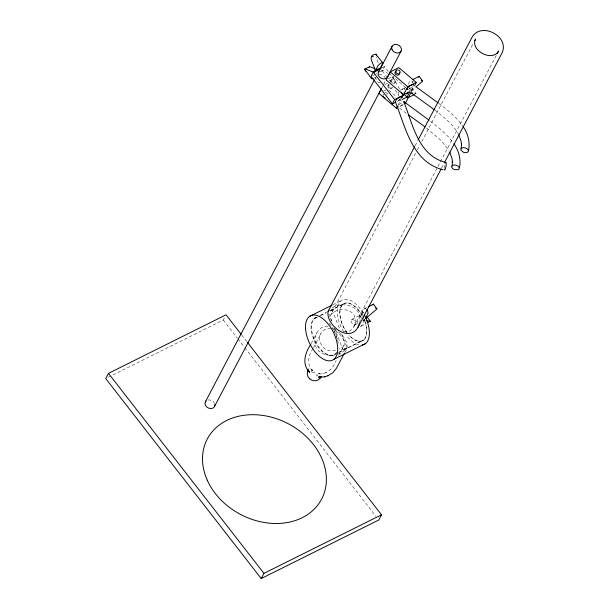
<?xml version="1.0" encoding="UTF-8"?>
<svg xmlns="http://www.w3.org/2000/svg" width="609" height="609" viewBox="0 0 609 609"><rect width="100%" height="100%" fill="white"/><g stroke="black" fill="none" stroke-linecap="round" stroke-linejoin="round"><path stroke-width="0.46" stroke-dasharray="3.04 2.28" d="M308.321 369.633L308.337 368.719M359.66 322.854C363.916 306.639 342.228 299.841 331.197 308.542M444.106 168.35L444.753 164.506M415.582 153.285L330.862 314.655L330.352 316.604L331.722 321.263M338.749 355.466L344.024 345.417C345.722 338.886 339.38 333.488 334.508 330.116M344.717 352.581C352.2 343.004 340.675 332.491 332.803 327.954M363.954 312.113L360.977 315.036L361.03 315.706L362.545 316.071M362.964 320.045A3.144 1.66 63.5 0 0 364.654 319.763L364.707 320.433L365.583 320.737M327.863 326.218C316.474 325.381 311.283 341.55 317.571 349.794C325.046 358.016 339.944 356.432 346.871 348.485M330.877 328.502C311.656 328.076 319.443 356.836 336.724 349.772M344.016 331.562C353.357 333.801 358.473 320.54 353.205 313.894C347.549 307.614 336.153 308.458 330.862 314.655M331.014 310.453L332.24 310.247L329.241 311.739M347.191 347.96L342.966 349.665L344.846 348.455L347.191 347.96L341.284 333.054M108.265 377.298L223.29 320.014L224.85 317.038M374.87 79.025L375.753 77.343M379.849 72.014L382.254 70.819L384.492 66.556L388.854 72.166M383.076 85.443L385.284 81.241A5.123 4.065 27.7 0 1 383.739 82.725M381.904 87.848L382.741 86.25M388.009 85.648L388.352 85.001M390.582 80.738L390.925 80.091M405.739 87.719L393.018 76.43L390.438 81.347L388.253 78.538M387.948 88.358L394.046 76.749M394.777 82.923L395.119 82.276M408.243 84.225L409.811 81.233A3.144 1.66 63.5 0 1 413.344 83.311M398.088 105.052L400.608 100.249M411.136 90.452L413.488 85.96M411.486 91.556L414.105 86.577M311.268 343.491L316.863 332.834M415.087 145.757L417.736 140.702M313.102 348.485C308.306 354.948 306.403 364.837 312.623 371.026L311.785 369.183L312.09 370.653L311.306 373.157C311.975 370.66 318.454 374.033 316.802 376.027L319.162 373.446L318.431 373.956L319.824 373.37L317.837 373.743C326.485 375.334 333.511 368.11 336.115 360.49M313.544 347.648L321.012 333.412M417.348 149.928L419.997 144.881M421.763 141.524L473.383 43.193M353.875 326.652L496.396 55.191M441.555 168.137L444.205 163.083M364.654 319.763L361.518 325.746A3.144 1.66 63.5 0 1 359.828 326.036M344.024 345.417L342.684 347.039L339.038 349.026M411.151 91.251L412.377 88.686L408.944 88.29M411.387 90.733L414.493 88.061M400.6 98.985L396.748 101.596M398.994 104.603L402.846 102M412.263 86.79L409.035 89.188M403.181 104.093L398.583 106.956M412.072 82.329L413.351 81.309M382.087 67.751L384.492 66.556M372.647 75.6L375.045 74.405M388.39 78.736L393.018 76.43M384.705 84.681L387.781 83.144M383.624 91.122L385.961 89.965M400.22 90.223L403.082 88.792M397.403 101.368L400.95 99.602L400.037 98.011M399.953 106.484L403.287 104.824M332.773 304.827L341.116 300.671M314.343 318.393L319.405 315.873M320.25 315.447L326.165 312.508M330.39 310.4L343.057 304.089M314.731 318.431L317.236 317.182M320.585 315.515L326.439 312.6M330.618 310.521L343.164 304.272M364.418 308.687L366.862 307.469M351.758 319.413L361.274 314.678M354.849 324.856L358.023 323.28M362.781 320.913L364.365 320.121M361.221 326.104L366.116 323.668M337.523 352.908L335.011 354.164A20.622 10.893 63.5 0 1 314.861 340.629A20.622 10.893 63.5 0 1 317.342 317.304M338.36 352.497L363.444 339.997M339.053 352.383L363.55 340.18M323.257 373.614L323.828 373.416M325.609 372.83L326.31 372.594M414.988 94.189L416.054 93.421L412.377 88.686M414.097 93.032L416.054 93.421M404.726 88.747L403.531 88.594A3.083 1.789 49.1 0 0 402.64 90.292L403.188 91.677A3.281 1.911 49.1 0 0 403.668 92.355M406.256 113.282L398.728 107.473M438.807 103.385C447.585 110.016 456.301 117.057 462.749 126.071M434.796 110.107C443.695 116.936 452.83 124.137 458.463 134.041M430.38 121.183C438.937 127.662 447.379 134.581 453.667 143.374M426.445 127.966L441.19 140.603L448.94 150.621M388.748 90.185L396.588 96.884M399.207 99.069L402.869 102.213M389.402 72.874L392.676 77.084L399.984 89.782M382.254 70.819L387.705 77.838M363.2 315.15A3.144 1.66 63.5 0 0 360.977 315.036L362.028 316.383M363.657 319.078L364.707 320.433M241.75 335.034L246.988 341.778M223.29 320.014L237.266 337.987M237.853 338.733L244.255 346.978M244.841 347.724L375.867 516.249M395.462 90.079L399.573 97.219M409.499 90.528L409.134 89.828A3.319 1.949 47.3 0 0 408.631 89.165M332.24 310.247L339.54 328.662M328.708 313.704L331.494 320.722M334.272 327.733L342.966 349.665M378.174 62.75L376.309 57.025M404.795 90.003L404.589 89.317A3.068 1.797 47.3 0 1 405.48 87.627M358.594 344.763A24.771 13.086 63.5 0 1 346.293 335.49M343.72 331.783A24.771 13.086 63.5 0 1 340.736 300.991A24.771 13.086 63.5 0 1 363.824 314.061M336.769 352.116A20.828 11 63.5 0 1 315.736 343.225A20.828 11 63.5 0 1 316.977 317.251M332.506 328.106A20.828 11 63.5 0 1 333.435 329.652M334.288 331.243A20.828 11 63.5 0 1 335.445 333.724M336.404 336.229A20.828 11 63.5 0 1 337.371 339.586M363.01 316.939A20.828 11 63.5 0 1 364.616 339.137A20.828 11 63.5 0 1 348.493 334.684M347.412 333.367A20.828 11 63.5 0 1 341.992 305.132A20.828 11 63.5 0 1 362.149 315.348M329.081 323.25A20.622 10.893 63.5 0 1 333.184 328.807M333.633 329.576A20.622 10.893 63.5 0 1 337.531 339.411M337.706 340.225A20.622 10.893 63.5 0 1 338.185 343.415M364.388 320.265A20.622 10.893 63.5 0 1 363.999 339.525A20.622 10.893 63.5 0 1 349.094 335.178M346.947 332.567A20.622 10.893 63.5 0 1 342.266 305.109A20.622 10.893 63.5 0 1 362.066 315.416M361.487 318.423A3.144 1.66 63.5 0 1 360.977 315.036M366.344 309.166A3.144 1.66 63.5 0 0 364.121 309.045L357.841 321.019A3.144 1.66 63.5 0 0 357.749 322.907M385.033 92.796A2.367 1.873 27.7 0 1 387.507 93.626A2.367 1.873 27.7 0 1 388.002 95.834M392.242 87.582A2.367 1.873 27.7 0 1 388.846 87.209A2.367 1.873 27.7 0 1 389.06 84.316M380.107 82.969A5.123 4.065 27.7 0 1 375.867 77.518M378.851 74.641A5.123 4.065 27.7 0 1 385.276 77.998M382.97 95.925A2.367 1.873 27.7 0 1 383.837 94.266M386.601 94.715A2.367 1.873 27.7 0 1 387.019 95.149M398.324 91.807A3.121 1.484 72.9 0 0 398.309 93.23A3.205 1.522 72.9 0 0 399.496 96.131M391.229 82.078A2.367 1.873 27.7 0 1 392.341 79.2A2.367 1.873 27.7 0 1 395.287 81.636A2.367 1.873 27.7 0 1 392.158 82.847M392.348 87.369A2.367 1.873 27.7 0 1 389.813 88.632A2.367 1.873 27.7 0 1 387.857 86.12A2.367 1.873 27.7 0 1 390.392 84.849M390.43 81.203A2.367 1.873 27.7 0 1 392.775 79.893A2.367 1.873 27.7 0 1 394.944 82.116A2.367 1.873 27.7 0 1 392.98 83.821M381.089 70.385A5.123 4.065 27.7 0 1 387.514 73.735M409.4 87.886A3.144 1.66 63.5 0 1 410.55 90.787M376.88 73.171A3.144 0.952 -37.9 0 1 376.286 73.423M375.091 77.061A3.144 0.952 -37.9 0 1 374.459 77.579M208.027 400.006A5.123 4.065 27.7 0 1 214.459 403.364M312.09 369.762L312.074 370.675L312.09 369.762M351.264 320.935A3.144 1.66 63.5 0 0 354.453 325.031A3.144 1.66 63.5 0 0 354.194 320.441A3.144 1.66 63.5 0 0 351.264 320.935"/><path stroke-width="0.91" d="M452.129 165.283L452.487 161.385L452.434 162.534L452.068 158.713L449.716 152.075M461.211 147.987L461.569 144.089L461.515 145.239L461.15 141.417L458.798 134.772M459.536 167.521C461.082 159.345 458.874 150.834 454.101 144.082M468.618 150.217C470.163 142.049 467.956 133.531 463.19 126.786M382.833 62.856L375.852 54.399M404.155 102.822L404.3 101.962L403.577 101.741M413.237 85.519L413.382 84.659L412.658 84.445L409.598 85.968L407.109 88.571L406.957 89.432L407.665 89.66M397.875 106.735L398.027 105.875M401.567 97.722L401.719 96.854L401.011 96.633L397.951 98.156L396.413 99.503L395.294 101.634C405.503 127.152 412.065 161.918 442.987 169.766M375.045 68.71L369.747 66.685L364.624 69.198L371.52 78.584M414.638 146.594L328.023 311.587C325.937 325.137 349.163 343.27 358.031 327.231L441.114 168.975M310.841 344.313C305.672 351.774 301.828 362.652 308.184 370.653L307.849 371.635L308.306 370.226C306.449 373.043 307.18 376.963 309.89 378.965M358.031 327.231L359.439 323.47M369.313 66.861L369.039 67.34M241.164 334.288L226.023 314.807L108.455 373.363L105.73 378.562L261.215 578.55L378.783 519.995L381.516 514.795L247.574 342.524M381.287 68.147L373.279 72.136L371.041 76.399L392.394 103.865L395.728 102.198M374.634 72.304A3.144 0.952 -37.9 0 1 374.786 71.908L377.93 65.917A3.144 0.952 -37.9 0 1 381.204 63.039A3.144 0.952 -37.9 0 1 382.703 63.542L379.955 68.779M205.37 401.864L374.428 79.863M378.433 72.243L392.029 46.337M214.467 406.606L381.31 88.807M401.118 51.08L387.522 76.978A5.123 4.065 27.7 0 1 380.526 77.876A5.123 4.065 27.7 0 1 379.072 71.39M381.485 88.648L378.965 93.443L396.406 108.25L397.822 107.542M414.539 85.747L416.282 82.428L398.834 67.629L390.285 71.885L386.083 79.886L403.523 94.692L409.979 91.479L407.056 97.037L402.222 99.45M392.394 103.865L394.632 99.602L403.181 95.339L401.354 92.165M396.406 108.25L397.243 106.651M401.696 98.178L403.181 95.339M403.523 94.692L407.726 86.691L416.282 82.428M405.396 103.165L411.052 92.385M418.177 139.864L472.097 37.164C481.255 21.46 509.703 36.312 502.098 52.816L444.646 162.245M474.708 40.666L475.591 38.991C469.737 50.44 492.59 62.377 498.604 50.989L497.279 53.508M344.291 353.403L336.343 368.376L332.864 372.708L327.916 375.799M365.446 318.263L367.798 313.772A3.144 1.66 63.5 0 0 366.854 309.715M261.215 578.55L263.948 573.351L381.516 514.795M415.749 87.057L422.593 81.187L419.22 76.346L418.505 77.008M365.697 318.545L376.902 308.999L373.53 304.157L372.815 304.827M320.707 377.146L320.037 377.991L320.928 376.804C319.238 381.287 313.155 381.957 309.821 378.92M328.023 311.587L329.187 310.171M445.324 163.006L445.872 162.375L446.245 162.77L446.146 165.975L445.126 169.424L444.585 170.063L444.212 169.667M375.951 54.163C365.423 55.701 375.677 65.498 374.916 71.299M419.22 76.346L418.695 76.886M373.53 304.157L373.005 304.698M320.737 376.925L321.423 376.575L318.34 377.062L324.14 376.963L328.616 375.555M412.552 79.657L419.083 76.399M407.726 97.882L414.257 94.631M309.402 316.467L331.935 305.246M368.498 306.654L373.393 304.218M333.77 359.394L365.491 343.598M364.624 69.198L366.321 69.327L373.873 72.304M324.711 376.864L325.282 376.674M368.163 322.374L370.363 321.232L366.687 316.505M421.291 80.228L422.623 80.723M375.601 308.047L376.933 308.542M371.528 56.363L373.325 56.736M406.188 93.946L406.743 93.931A3.083 1.789 49.1 0 0 407.634 92.233M412.62 93.017L411.273 92.926M366.222 320.798L370.363 321.232M444.776 162.169C418.162 154.907 412.727 124.251 403.95 102.061M408.433 114.88L424.975 126.847M438.153 102.906L416.647 87.247M434.057 109.544L411.806 93.337M429.071 120.201L404.3 101.962M390.285 71.885L407.726 86.691M404.231 94.532L407.056 97.037M364.86 70.02L365.781 71.108M373.279 72.136L394.632 99.602M108.455 373.363L263.948 573.351M376.697 55.054L376.202 54.338M308.184 370.653L309.623 372.518L308.238 369.663L308.344 370.462M364.273 314.868A24.771 13.086 63.5 0 1 362.347 344.953M399.314 72.775A2.367 1.873 27.7 0 1 398.096 75.128A2.367 1.873 27.7 0 1 395.127 73.582A2.367 1.873 27.7 0 1 396.352 71.23M384.926 97.935A2.367 1.873 27.7 0 1 383.13 96.45M376.705 71.124A3.144 0.952 -37.9 0 1 377.344 70.606M378.006 70.149A3.144 0.952 -37.9 0 1 379.727 69.418M375.098 71.428A3.144 0.952 -37.9 0 1 378.067 69.023A3.144 0.952 -37.9 0 1 379.712 69.129M373.142 78.394A3.144 0.952 -37.9 0 1 371.642 77.891M214.794 404.483A5.123 4.065 27.7 0 1 208.651 408.129A5.123 4.065 27.7 0 1 206.009 401.011M451.886 166.128L451.809 167.376L452.731 168.647L454.405 169.607L458.113 169.713L459.163 168.83L459.232 167.582L458.311 166.31L456.643 165.351L454.672 164.955L452.929 165.245L451.886 166.128M460.967 148.832L460.891 150.08L463.487 152.311L465.459 152.699L467.194 152.41L468.245 151.527L468.313 150.278L467.392 149.007L465.725 148.048L463.754 147.66L462.01 147.949L460.967 148.832M207.243 480.136A64.584 51.24 27.7 0 0 313.643 509.71A64.584 51.24 27.7 0 0 272.429 417.447A64.584 51.24 27.7 0 0 207.243 480.136M305.528 328.464A24.771 13.086 63.5 0 0 330.634 360.749A24.771 13.086 63.5 0 0 328.594 324.582A24.771 13.086 63.5 0 0 305.528 328.464M395.812 72.288A2.367 1.873 27.7 0 0 399.71 73.369A2.367 1.873 27.7 0 0 398.195 69.989A2.367 1.873 27.7 0 0 395.812 72.288M392.036 49.588A5.123 4.065 27.7 0 0 400.478 51.932A5.123 4.065 27.7 0 0 397.205 44.609A5.123 4.065 27.7 0 0 392.036 49.588"/></g></svg>
